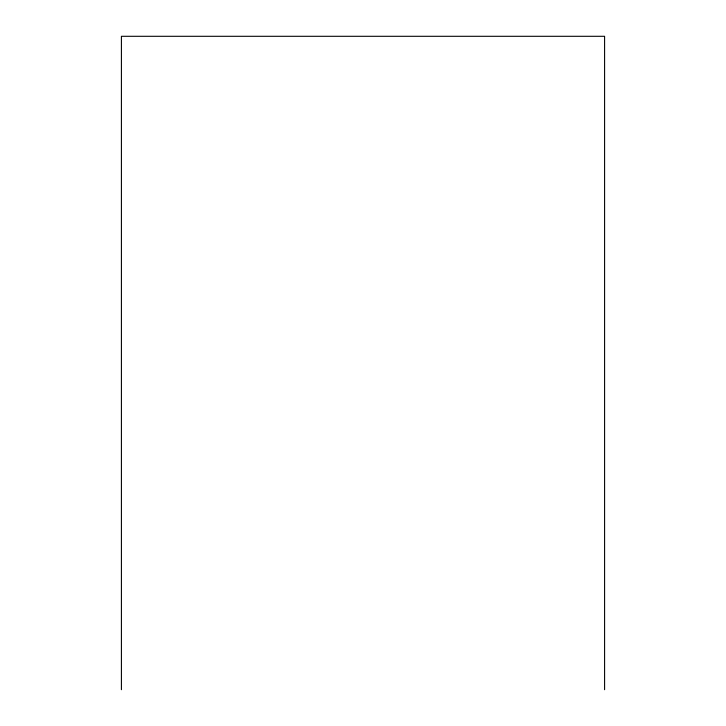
<?xml version="1.0" encoding="UTF-8"?>
<svg xmlns="http://www.w3.org/2000/svg" width="726" height="726" viewBox="0 0 726 726"><rect width="100%" height="100%" fill="white"/><g stroke="black" fill="none" stroke-linecap="round" stroke-linejoin="round"><path stroke-width="1.09" d="M604.586 689.7L604.586 36.3L121.414 36.3L121.414 689.7"/></g></svg>
